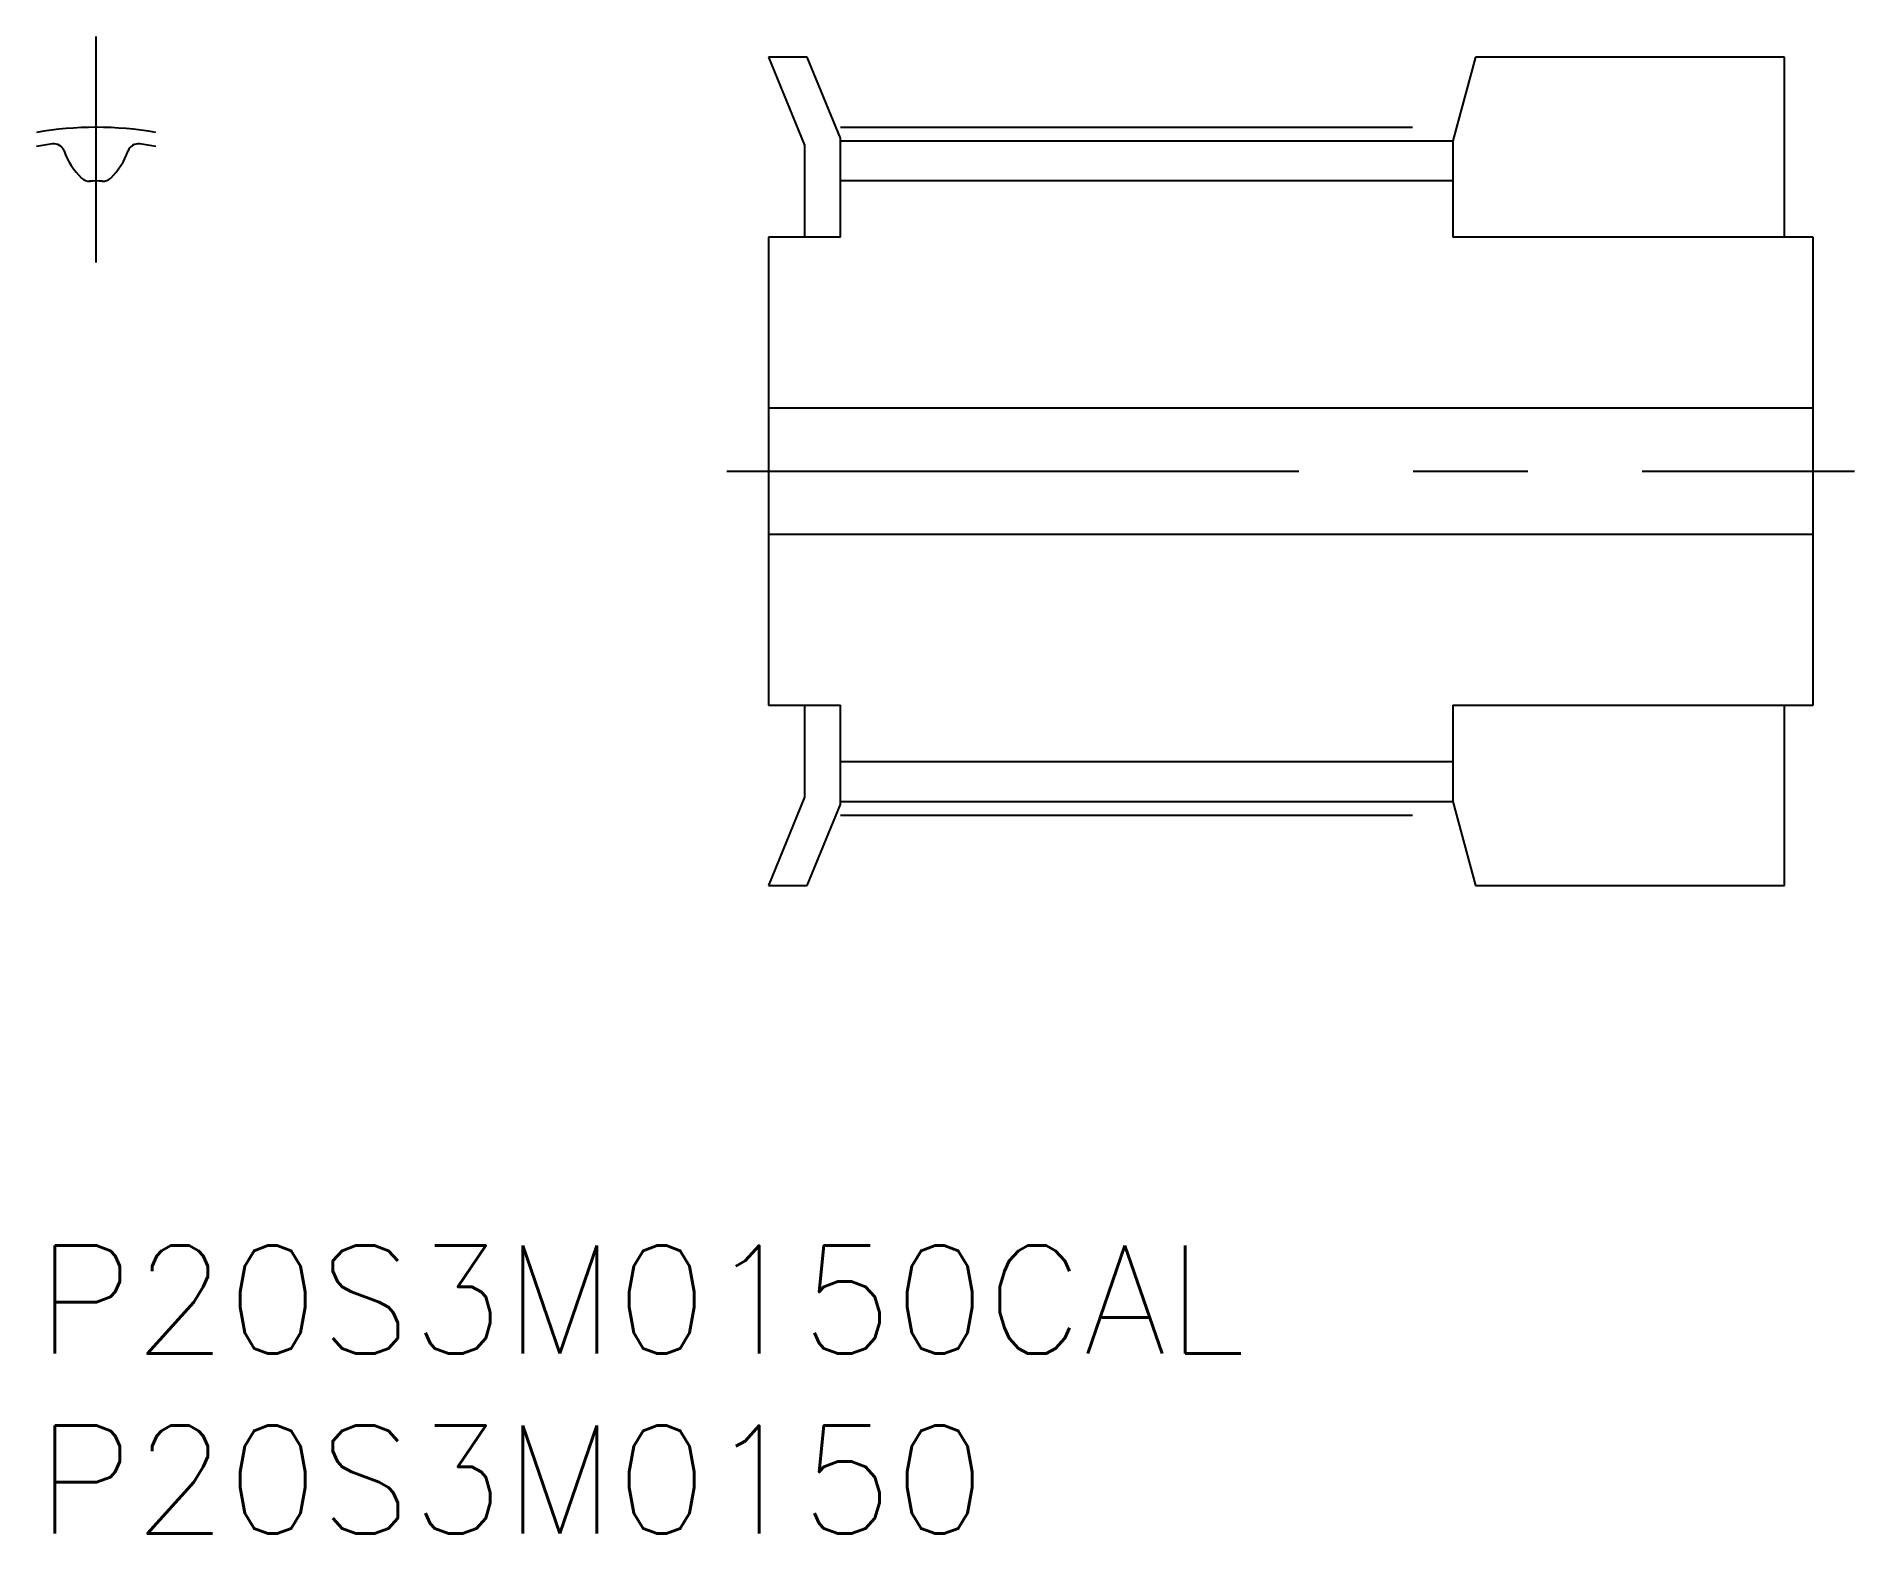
# Model space of a CAD drawing. Extents: x 0 to 50.5, y -8 to 33.6.
import ezdxf

# ---------------------------------------------------------------- set-up
doc = ezdxf.new("R2010")
doc.units = 0
doc.header["$LTSCALE"] = 0.5
doc.linetypes.add('CENTER', pattern=[50.8, 31.75, -6.35, 6.35, -6.35])
for name, color, linetype in [('MSM_CENTER', 1, 'CENTER'), ('MSM_CONTINUOUS', 7, 'CONTINUOUS'), ('MSM_PART_NUMBER', 7, 'CONTINUOUS')]:
    doc.layers.add(name, color=color, linetype=linetype)
doc.styles.get("Standard").update_dxf_attribs({"font": 'txt.shx', "height": 1, "bigfont": 'bigfont.shx'})

# ---------------------------------------------------------------- blocks, each defined once
blk = doc.blocks.new('*U23')
at = {"layer": 'MSM_PART_NUMBER'}
blk.add_text('P20S3M0150CAL', height=3, dxfattribs=at).set_placement((0, -3))
blk = doc.blocks.new('*U24')
at = {"layer": 'MSM_PART_NUMBER'}
blk.add_text('P20S3M0150', height=3, dxfattribs=at).set_placement((0, -8))

msp = doc.modelspace()

# ---------------------------------------------------------------- linework, layer by layer
at = {"layer": 'MSM_CENTER'}
for p, q in [((1.658, 27.296), (1.658, 33.575)), ((22.317, 31.05), (39.317, 31.05)), ((19.167, 21.5), (50.467, 21.5)), ((22.317, 11.95), (39.317, 11.95))]:
    msp.add_line(p, q, dxfattribs=at)
msp.add_arc((1.658, 21.5), 9.55, 79.9998, 100.0002, dxfattribs=at)
at = {"layer": 'MSM_CONTINUOUS'}
for p, q in [((21.397, 33), (20.317, 33)), ((20.317, 33), (21.317, 30.553)), ((22.317, 30.75), (21.397, 33)), ((39.941, 33), (39.317, 30.67)), ((48.517, 33), (39.941, 33)), ((48.517, 28), (48.517, 33)), ((21.317, 30.553), (21.317, 28)), ((22.317, 28), (22.317, 30.75)), ((22.317, 30.67), (39.317, 30.67)), ((39.317, 30.67), (39.317, 28)), ((39.317, 29.56), (22.317, 29.56)), ((20.317, 28), (20.317, 15)), ((22.317, 28), (20.317, 28)), ((49.317, 28), (39.317, 28)), ((49.317, 15), (49.317, 28)), ((49.317, 23.25), (20.317, 23.25)), ((20.317, 19.75), (49.317, 19.75)), ((20.317, 15), (22.317, 15)), ((21.317, 15), (21.317, 12.447)), ((22.317, 12.25), (22.317, 15)), ((39.317, 15), (39.317, 12.33)), ((39.317, 15), (49.317, 15)), ((48.517, 10), (48.517, 15)), ((22.317, 13.44), (39.317, 13.44)), ((21.317, 12.447), (20.317, 10)), ((21.397, 10), (22.317, 12.25)), ((22.317, 12.33), (39.317, 12.33)), ((39.317, 12.33), (39.941, 10)), ((20.317, 10), (21.397, 10)), ((39.941, 10), (48.517, 10))]:
    msp.add_line(p, q, dxfattribs=at)
for centre, radius, start, end in [((1.658, 21.5), 9.17, 97.5809, 100.4191), ((0.488, 30.292), 0.3, 19.4497, 97.5809), ((2.633, 31.05), 1.975, 199.4497, 225.6808), ((0.683, 31.05), 1.975, 314.3192, 340.5503), ((2.829, 30.292), 0.3, 82.4191, 160.5503), ((1.658, 21.5), 9.17, 79.5809, 82.4191), ((1.463, 29.852), 0.3, 225.6808, 274.9233), ((1.658, 27.585), 1.975, 85.0767, 94.9233), ((1.854, 29.852), 0.3, 265.0767, 314.3192)]:
    msp.add_arc(centre, radius, start, end, dxfattribs=at)

# ---------------------------------------------------------------- block references
for name in ['*U23', '*U24']:
    msp.add_blockref(name, (0, 0), dxfattribs=at)

doc.saveas('drawing.dxf')
